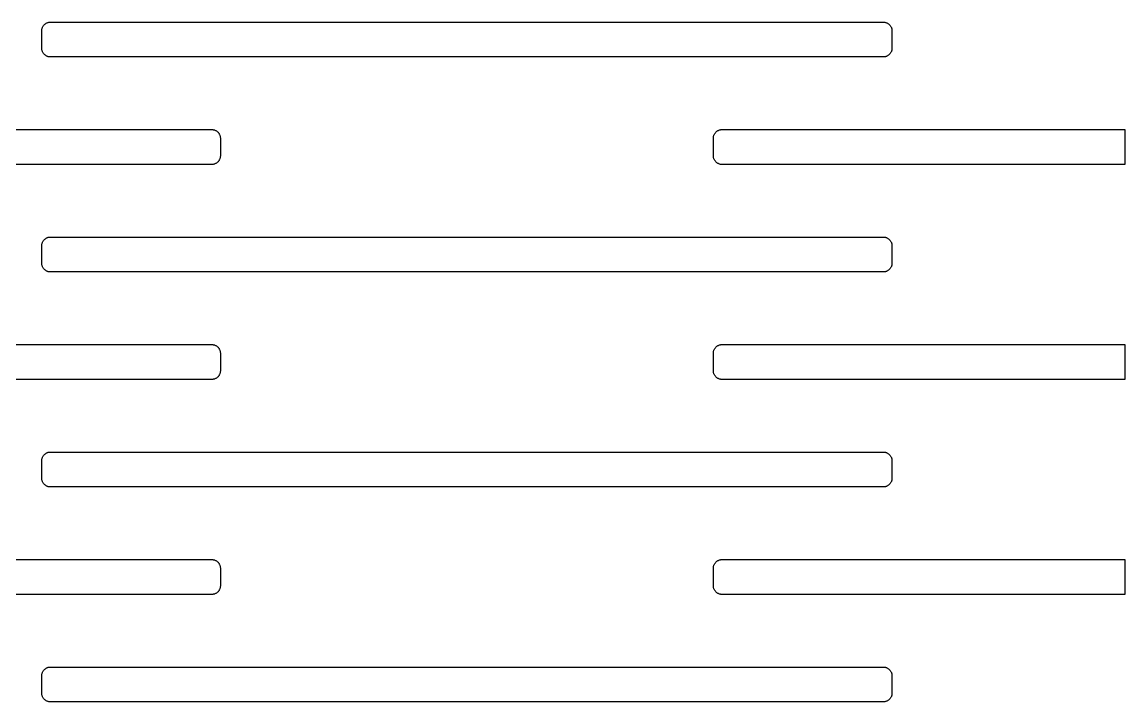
# Model space of a CAD drawing. Header units: metres. Extents: x -218 to 218, y -218 to 218.
# Drawn here: x -45.06 to -4, y 56.68 to 81.98 of the extents above; entities that cross this region are included whole.
import ezdxf

# ---------------------------------------------------------------- set-up
doc = ezdxf.new("R2010")
doc.units = ezdxf.units.M

msp = doc.modelspace()

# ---------------------------------------------------------------- linework, layer by layer
for p, q in [((-44.3196, 81.6935), (-44.3164, 81.7137)), ((-44.3164, 81.7137), (-44.312, 81.7336)), ((-44.312, 81.7336), (-44.3063, 81.7532)), ((-44.3063, 81.7532), (-44.2994, 81.7724)), ((-44.2994, 81.7724), (-44.2913, 81.7912)), ((-44.2913, 81.7912), (-44.282, 81.8094)), ((-44.282, 81.8094), (-44.2716, 81.8269)), ((-44.2716, 81.8269), (-44.2601, 81.8438)), ((-44.2601, 81.8438), (-44.2476, 81.86)), ((-44.2476, 81.86), (-44.2341, 81.8753)), ((-44.2341, 81.8753), (-44.2197, 81.8897)), ((-44.2197, 81.8897), (-44.2044, 81.9032)), ((-44.2044, 81.9032), (-44.1882, 81.9157)), ((-44.1882, 81.9157), (-44.1713, 81.9272)), ((-44.1713, 81.9272), (-44.1538, 81.9376)), ((-44.1538, 81.9376), (-44.1356, 81.9469)), ((-44.1356, 81.9469), (-44.1168, 81.955)), ((-44.1168, 81.955), (-44.0976, 81.9619)), ((-44.0976, 81.9619), (-44.078, 81.9676)), ((-44.078, 81.9676), (-44.0581, 81.972)), ((-44.0581, 81.972), (-44.0379, 81.9752)), ((-44.0379, 81.9752), (-44.0176, 81.9772)), ((-44.0176, 81.9772), (-43.9972, 81.9778)), ((-43.9972, 81.9778), (-12.9972, 81.9778)), ((-12.9972, 81.9778), (-12.9768, 81.9772)), ((-12.9768, 81.9772), (-12.9565, 81.9752)), ((-12.9565, 81.9752), (-12.9363, 81.972)), ((-12.9363, 81.972), (-12.9164, 81.9676)), ((-12.9164, 81.9676), (-12.8968, 81.9619)), ((-12.8968, 81.9619), (-12.8775, 81.955)), ((-12.8775, 81.955), (-12.8588, 81.9469)), ((-12.8588, 81.9469), (-12.8406, 81.9376)), ((-12.8406, 81.9376), (-12.823, 81.9272)), ((-12.823, 81.9272), (-12.8062, 81.9157)), ((-12.8062, 81.9157), (-12.79, 81.9032)), ((-12.79, 81.9032), (-12.7747, 81.8897)), ((-12.7747, 81.8897), (-12.7603, 81.8753)), ((-12.7603, 81.8753), (-12.7468, 81.86)), ((-12.7468, 81.86), (-12.7343, 81.8438)), ((-12.7343, 81.8438), (-12.7228, 81.8269)), ((-12.7228, 81.8269), (-12.7124, 81.8094)), ((-12.7124, 81.8094), (-12.7031, 81.7912)), ((-12.7031, 81.7912), (-12.695, 81.7724)), ((-12.695, 81.7724), (-12.6881, 81.7532)), ((-12.6881, 81.7532), (-12.6824, 81.7336)), ((-12.6824, 81.7336), (-12.6779, 81.7137)), ((-12.6779, 81.7137), (-12.6748, 81.6935)), ((-44.3222, 81.6528), (-44.3215, 81.6732)), ((-44.3222, 81.0028), (-44.3222, 81.6528)), ((-44.3215, 81.6732), (-44.3196, 81.6935)), ((-12.6748, 81.6935), (-12.6728, 81.6732)), ((-12.6728, 81.6732), (-12.6722, 81.6528)), ((-12.6722, 81.6528), (-12.6722, 81.0028)), ((-44.3215, 80.9824), (-44.3222, 81.0028)), ((-44.3196, 80.9621), (-44.3215, 80.9824)), ((-44.3164, 80.9419), (-44.3196, 80.9621)), ((-44.312, 80.922), (-44.3164, 80.9419)), ((-44.3063, 80.9024), (-44.312, 80.922)), ((-44.2994, 80.8831), (-44.3063, 80.9024)), ((-44.2913, 80.8644), (-44.2994, 80.8831)), ((-12.695, 80.8831), (-12.7031, 80.8644)), ((-12.6881, 80.9024), (-12.695, 80.8831)), ((-12.6824, 80.922), (-12.6881, 80.9024)), ((-12.6779, 80.9419), (-12.6824, 80.922)), ((-12.6748, 80.9621), (-12.6779, 80.9419)), ((-12.6728, 80.9824), (-12.6748, 80.9621)), ((-12.6722, 81.0028), (-12.6728, 80.9824)), ((-44.282, 80.8462), (-44.2913, 80.8644)), ((-44.2716, 80.8287), (-44.282, 80.8462)), ((-44.2601, 80.8118), (-44.2716, 80.8287)), ((-44.2476, 80.7956), (-44.2601, 80.8118)), ((-44.2341, 80.7803), (-44.2476, 80.7956)), ((-44.2197, 80.7659), (-44.2341, 80.7803)), ((-44.2044, 80.7524), (-44.2197, 80.7659)), ((-44.1882, 80.7399), (-44.2044, 80.7524)), ((-44.1713, 80.7284), (-44.1882, 80.7399)), ((-44.1538, 80.718), (-44.1713, 80.7284)), ((-44.1356, 80.7087), (-44.1538, 80.718)), ((-44.1168, 80.7006), (-44.1356, 80.7087)), ((-44.0976, 80.6937), (-44.1168, 80.7006)), ((-44.078, 80.688), (-44.0976, 80.6937)), ((-44.0581, 80.6835), (-44.078, 80.688)), ((-44.0379, 80.6804), (-44.0581, 80.6835)), ((-44.0176, 80.6784), (-44.0379, 80.6804)), ((-43.9972, 80.6778), (-44.0176, 80.6784)), ((-12.9972, 80.6778), (-43.9972, 80.6778)), ((-12.9768, 80.6784), (-12.9972, 80.6778)), ((-12.9565, 80.6804), (-12.9768, 80.6784)), ((-12.9363, 80.6835), (-12.9565, 80.6804)), ((-12.9164, 80.688), (-12.9363, 80.6835)), ((-12.8968, 80.6937), (-12.9164, 80.688)), ((-12.8775, 80.7006), (-12.8968, 80.6937)), ((-12.8588, 80.7087), (-12.8775, 80.7006)), ((-12.8406, 80.718), (-12.8588, 80.7087)), ((-12.823, 80.7284), (-12.8406, 80.718)), ((-12.8062, 80.7399), (-12.823, 80.7284)), ((-12.79, 80.7524), (-12.8062, 80.7399)), ((-12.7747, 80.7659), (-12.79, 80.7524)), ((-12.7603, 80.7803), (-12.7747, 80.7659)), ((-12.7468, 80.7956), (-12.7603, 80.7803)), ((-12.7343, 80.8118), (-12.7468, 80.7956)), ((-12.7228, 80.8287), (-12.7343, 80.8118)), ((-12.7124, 80.8462), (-12.7228, 80.8287)), ((-12.7031, 80.8644), (-12.7124, 80.8462)), ((-68.9972, 77.9778), (-37.9972, 77.9778)), ((-37.9972, 77.9778), (-37.9768, 77.9772)), ((-37.9768, 77.9772), (-37.9565, 77.9752)), ((-37.9565, 77.9752), (-37.9363, 77.972)), ((-37.9363, 77.972), (-37.9164, 77.9676)), ((-37.9164, 77.9676), (-37.8968, 77.9619)), ((-37.8968, 77.9619), (-37.8775, 77.955)), ((-37.8775, 77.955), (-37.8588, 77.9469)), ((-37.8588, 77.9469), (-37.8406, 77.9376)), ((-37.8406, 77.9376), (-37.8231, 77.9272)), ((-37.8231, 77.9272), (-37.8062, 77.9157)), ((-37.8062, 77.9157), (-37.79, 77.9032)), ((-37.79, 77.9032), (-37.7747, 77.8897)), ((-37.7747, 77.8897), (-37.7603, 77.8753)), ((-37.7603, 77.8753), (-37.7468, 77.86)), ((-37.7468, 77.86), (-37.7343, 77.8438)), ((-37.7343, 77.8438), (-37.7228, 77.8269)), ((-37.7228, 77.8269), (-37.7124, 77.8094)), ((-37.7124, 77.8094), (-37.7031, 77.7912)), ((-37.7031, 77.7912), (-37.695, 77.7724)), ((-37.695, 77.7724), (-37.6881, 77.7532)), ((-37.6881, 77.7532), (-37.6824, 77.7336)), ((-37.6824, 77.7336), (-37.6779, 77.7137)), ((-37.6779, 77.7137), (-37.6748, 77.6935)), ((-37.6748, 77.6935), (-37.6728, 77.6732)), ((-37.6728, 77.6732), (-37.6722, 77.6528)), ((-37.6722, 77.6528), (-37.6722, 77.0028)), ((-19.3222, 77.6528), (-19.3215, 77.6732)), ((-19.3222, 77.0028), (-19.3222, 77.6528)), ((-19.3215, 77.6732), (-19.3196, 77.6935)), ((-19.3196, 77.6935), (-19.3164, 77.7137)), ((-19.3164, 77.7137), (-19.312, 77.7336)), ((-19.312, 77.7336), (-19.3063, 77.7532)), ((-19.3063, 77.7532), (-19.2994, 77.7724)), ((-19.2994, 77.7724), (-19.2913, 77.7912)), ((-19.2913, 77.7912), (-19.282, 77.8094)), ((-19.282, 77.8094), (-19.2716, 77.8269)), ((-19.2716, 77.8269), (-19.2601, 77.8438)), ((-19.2601, 77.8438), (-19.2476, 77.86)), ((-19.2476, 77.86), (-19.2341, 77.8753)), ((-19.2341, 77.8753), (-19.2197, 77.8897)), ((-19.2197, 77.8897), (-19.2044, 77.9032)), ((-19.2044, 77.9032), (-19.1882, 77.9157)), ((-19.1882, 77.9157), (-19.1713, 77.9272)), ((-19.1713, 77.9272), (-19.1538, 77.9376)), ((-19.1538, 77.9376), (-19.1356, 77.9469)), ((-19.1356, 77.9469), (-19.1168, 77.955)), ((-19.1168, 77.955), (-19.0976, 77.9619)), ((-19.0976, 77.9619), (-19.078, 77.9676)), ((-19.078, 77.9676), (-19.0581, 77.972)), ((-19.0581, 77.972), (-19.0379, 77.9752)), ((-19.0379, 77.9752), (-19.0176, 77.9772)), ((-19.0176, 77.9772), (-18.9972, 77.9778)), ((-18.9972, 77.9778), (-4, 77.9778)), ((-4, 77.9778), (-4, 76.6778)), ((-37.7603, 76.7803), (-37.7747, 76.7659)), ((-37.7468, 76.7956), (-37.7603, 76.7803)), ((-37.7343, 76.8118), (-37.7468, 76.7956)), ((-37.7228, 76.8287), (-37.7343, 76.8118)), ((-37.7124, 76.8462), (-37.7228, 76.8287)), ((-37.7031, 76.8644), (-37.7124, 76.8462)), ((-37.695, 76.8831), (-37.7031, 76.8644)), ((-37.6881, 76.9024), (-37.695, 76.8831)), ((-37.6824, 76.922), (-37.6881, 76.9024)), ((-37.6779, 76.9419), (-37.6824, 76.922)), ((-37.6748, 76.9621), (-37.6779, 76.9419)), ((-37.6728, 76.9824), (-37.6748, 76.9621)), ((-37.6722, 77.0028), (-37.6728, 76.9824)), ((-19.3215, 76.9824), (-19.3222, 77.0028)), ((-19.3196, 76.9621), (-19.3215, 76.9824)), ((-19.3164, 76.9419), (-19.3196, 76.9621)), ((-19.312, 76.922), (-19.3164, 76.9419)), ((-19.3063, 76.9024), (-19.312, 76.922)), ((-19.2994, 76.8831), (-19.3063, 76.9024)), ((-19.2913, 76.8644), (-19.2994, 76.8831)), ((-19.282, 76.8462), (-19.2913, 76.8644)), ((-19.2716, 76.8287), (-19.282, 76.8462)), ((-19.2601, 76.8118), (-19.2716, 76.8287)), ((-19.2476, 76.7956), (-19.2601, 76.8118)), ((-19.2341, 76.7803), (-19.2476, 76.7956)), ((-19.2197, 76.7659), (-19.2341, 76.7803)), ((-37.9972, 76.6778), (-68.9972, 76.6778)), ((-37.9768, 76.6784), (-37.9972, 76.6778)), ((-37.9565, 76.6804), (-37.9768, 76.6784)), ((-37.9363, 76.6835), (-37.9565, 76.6804)), ((-37.9164, 76.688), (-37.9363, 76.6835)), ((-37.8968, 76.6937), (-37.9164, 76.688)), ((-37.8775, 76.7006), (-37.8968, 76.6937)), ((-37.8588, 76.7087), (-37.8775, 76.7006)), ((-37.8406, 76.718), (-37.8588, 76.7087)), ((-37.8231, 76.7284), (-37.8406, 76.718)), ((-37.8062, 76.7399), (-37.8231, 76.7284)), ((-37.79, 76.7524), (-37.8062, 76.7399)), ((-37.7747, 76.7659), (-37.79, 76.7524)), ((-19.2044, 76.7524), (-19.2197, 76.7659)), ((-19.1882, 76.7399), (-19.2044, 76.7524)), ((-19.1713, 76.7284), (-19.1882, 76.7399)), ((-19.1538, 76.718), (-19.1713, 76.7284)), ((-19.1356, 76.7087), (-19.1538, 76.718)), ((-19.1168, 76.7006), (-19.1356, 76.7087)), ((-19.0976, 76.6937), (-19.1168, 76.7006)), ((-19.078, 76.688), (-19.0976, 76.6937)), ((-19.0581, 76.6835), (-19.078, 76.688)), ((-19.0379, 76.6804), (-19.0581, 76.6835)), ((-19.0176, 76.6784), (-19.0379, 76.6804)), ((-18.9972, 76.6778), (-19.0176, 76.6784)), ((-4, 76.6778), (-18.9972, 76.6778)), ((-44.2197, 73.8897), (-44.2044, 73.9032)), ((-44.2044, 73.9032), (-44.1882, 73.9157)), ((-44.1882, 73.9157), (-44.1713, 73.9272)), ((-44.1713, 73.9272), (-44.1538, 73.9376)), ((-44.1538, 73.9376), (-44.1356, 73.9469)), ((-44.1356, 73.9469), (-44.1168, 73.955)), ((-44.1168, 73.955), (-44.0976, 73.9619)), ((-44.0976, 73.9619), (-44.078, 73.9676)), ((-44.078, 73.9676), (-44.0581, 73.972)), ((-44.0581, 73.972), (-44.0379, 73.9752)), ((-44.0379, 73.9752), (-44.0176, 73.9772)), ((-44.0176, 73.9772), (-43.9972, 73.9778)), ((-43.9972, 73.9778), (-12.9972, 73.9778)), ((-12.9972, 73.9778), (-12.9768, 73.9772)), ((-12.9768, 73.9772), (-12.9565, 73.9752)), ((-12.9565, 73.9752), (-12.9363, 73.972)), ((-12.9363, 73.972), (-12.9164, 73.9676)), ((-12.9164, 73.9676), (-12.8968, 73.9619)), ((-12.8968, 73.9619), (-12.8775, 73.955)), ((-12.8775, 73.955), (-12.8588, 73.9469)), ((-12.8588, 73.9469), (-12.8406, 73.9376)), ((-12.8406, 73.9376), (-12.823, 73.9272)), ((-12.823, 73.9272), (-12.8062, 73.9157)), ((-12.8062, 73.9157), (-12.79, 73.9032)), ((-12.79, 73.9032), (-12.7747, 73.8897)), ((-44.3222, 73.6528), (-44.3215, 73.6732)), ((-44.3222, 73.0028), (-44.3222, 73.6528)), ((-44.3215, 73.6732), (-44.3196, 73.6935)), ((-44.3196, 73.6935), (-44.3164, 73.7137)), ((-44.3164, 73.7137), (-44.312, 73.7336)), ((-44.312, 73.7336), (-44.3063, 73.7532)), ((-44.3063, 73.7532), (-44.2994, 73.7724)), ((-44.2994, 73.7724), (-44.2913, 73.7912)), ((-44.2913, 73.7912), (-44.282, 73.8094)), ((-44.282, 73.8094), (-44.2716, 73.8269)), ((-44.2716, 73.8269), (-44.2601, 73.8438)), ((-44.2601, 73.8438), (-44.2476, 73.86)), ((-44.2476, 73.86), (-44.2341, 73.8753)), ((-44.2341, 73.8753), (-44.2197, 73.8897)), ((-12.7747, 73.8897), (-12.7603, 73.8753)), ((-12.7603, 73.8753), (-12.7468, 73.86)), ((-12.7468, 73.86), (-12.7343, 73.8438)), ((-12.7343, 73.8438), (-12.7228, 73.8269)), ((-12.7228, 73.8269), (-12.7124, 73.8094)), ((-12.7124, 73.8094), (-12.7031, 73.7912)), ((-12.7031, 73.7912), (-12.695, 73.7724)), ((-12.695, 73.7724), (-12.6881, 73.7532)), ((-12.6881, 73.7532), (-12.6824, 73.7336)), ((-12.6824, 73.7336), (-12.6779, 73.7137)), ((-12.6779, 73.7137), (-12.6748, 73.6935)), ((-12.6748, 73.6935), (-12.6728, 73.6732)), ((-12.6728, 73.6732), (-12.6722, 73.6528)), ((-12.6722, 73.6528), (-12.6722, 73.0028)), ((-44.3215, 72.9824), (-44.3222, 73.0028)), ((-44.3196, 72.9621), (-44.3215, 72.9824)), ((-44.3164, 72.9419), (-44.3196, 72.9621)), ((-44.312, 72.922), (-44.3164, 72.9419)), ((-44.3063, 72.9024), (-44.312, 72.922)), ((-44.2994, 72.8831), (-44.3063, 72.9024)), ((-44.2913, 72.8644), (-44.2994, 72.8831)), ((-44.282, 72.8462), (-44.2913, 72.8644)), ((-44.2716, 72.8287), (-44.282, 72.8462)), ((-44.2601, 72.8118), (-44.2716, 72.8287)), ((-44.2476, 72.7956), (-44.2601, 72.8118)), ((-44.2341, 72.7803), (-44.2476, 72.7956)), ((-44.2197, 72.7659), (-44.2341, 72.7803)), ((-44.2044, 72.7524), (-44.2197, 72.7659)), ((-44.1882, 72.7399), (-44.2044, 72.7524)), ((-44.1713, 72.7284), (-44.1882, 72.7399)), ((-44.1538, 72.718), (-44.1713, 72.7284)), ((-44.1356, 72.7087), (-44.1538, 72.718)), ((-44.1168, 72.7006), (-44.1356, 72.7087)), ((-44.0976, 72.6937), (-44.1168, 72.7006)), ((-44.078, 72.688), (-44.0976, 72.6937)), ((-44.0581, 72.6835), (-44.078, 72.688)), ((-44.0379, 72.6804), (-44.0581, 72.6835)), ((-44.0176, 72.6784), (-44.0379, 72.6804)), ((-43.9972, 72.6778), (-44.0176, 72.6784)), ((-12.9972, 72.6778), (-43.9972, 72.6778)), ((-12.9768, 72.6784), (-12.9972, 72.6778)), ((-12.9565, 72.6804), (-12.9768, 72.6784)), ((-12.9363, 72.6835), (-12.9565, 72.6804)), ((-12.9164, 72.688), (-12.9363, 72.6835)), ((-12.8968, 72.6937), (-12.9164, 72.688)), ((-12.8775, 72.7006), (-12.8968, 72.6937)), ((-12.8588, 72.7087), (-12.8775, 72.7006)), ((-12.8406, 72.718), (-12.8588, 72.7087)), ((-12.823, 72.7284), (-12.8406, 72.718)), ((-12.8062, 72.7399), (-12.823, 72.7284)), ((-12.79, 72.7524), (-12.8062, 72.7399)), ((-12.7747, 72.7659), (-12.79, 72.7524)), ((-12.7603, 72.7803), (-12.7747, 72.7659)), ((-12.7468, 72.7956), (-12.7603, 72.7803)), ((-12.7343, 72.8118), (-12.7468, 72.7956)), ((-12.7228, 72.8287), (-12.7343, 72.8118)), ((-12.7124, 72.8462), (-12.7228, 72.8287)), ((-12.7031, 72.8644), (-12.7124, 72.8462)), ((-12.695, 72.8831), (-12.7031, 72.8644)), ((-12.6881, 72.9024), (-12.695, 72.8831)), ((-12.6824, 72.922), (-12.6881, 72.9024)), ((-12.6779, 72.9419), (-12.6824, 72.922)), ((-12.6748, 72.9621), (-12.6779, 72.9419)), ((-12.6728, 72.9824), (-12.6748, 72.9621)), ((-12.6722, 73.0028), (-12.6728, 72.9824)), ((-64.3209, 69.9778), (-37.9972, 69.9778)), ((-37.9972, 69.9778), (-37.9768, 69.9772)), ((-37.9768, 69.9772), (-37.9565, 69.9752)), ((-37.9565, 69.9752), (-37.9363, 69.972)), ((-37.9363, 69.972), (-37.9164, 69.9676)), ((-37.9164, 69.9676), (-37.8968, 69.9619)), ((-37.8968, 69.9619), (-37.8775, 69.955)), ((-37.8775, 69.955), (-37.8588, 69.9469)), ((-37.8588, 69.9469), (-37.8406, 69.9376)), ((-37.8406, 69.9376), (-37.8231, 69.9272)), ((-37.8231, 69.9272), (-37.8062, 69.9157)), ((-37.8062, 69.9157), (-37.79, 69.9032)), ((-37.79, 69.9032), (-37.7747, 69.8897)), ((-37.7747, 69.8897), (-37.7603, 69.8753)), ((-37.7603, 69.8753), (-37.7468, 69.86)), ((-37.7468, 69.86), (-37.7343, 69.8438)), ((-37.7343, 69.8438), (-37.7228, 69.8269)), ((-37.7228, 69.8269), (-37.7124, 69.8094)), ((-37.7124, 69.8094), (-37.7031, 69.7912)), ((-19.2913, 69.7912), (-19.282, 69.8094)), ((-19.282, 69.8094), (-19.2716, 69.8269)), ((-19.2716, 69.8269), (-19.2601, 69.8438)), ((-19.2601, 69.8438), (-19.2476, 69.86)), ((-19.2476, 69.86), (-19.2341, 69.8753)), ((-19.2341, 69.8753), (-19.2197, 69.8897)), ((-19.2197, 69.8897), (-19.2044, 69.9032)), ((-19.2044, 69.9032), (-19.1882, 69.9157)), ((-19.1882, 69.9157), (-19.1713, 69.9272)), ((-19.1713, 69.9272), (-19.1538, 69.9376)), ((-19.1538, 69.9376), (-19.1356, 69.9469)), ((-19.1356, 69.9469), (-19.1168, 69.955)), ((-19.1168, 69.955), (-19.0976, 69.9619)), ((-19.0976, 69.9619), (-19.078, 69.9676)), ((-19.078, 69.9676), (-19.0581, 69.972)), ((-19.0581, 69.972), (-19.0379, 69.9752)), ((-19.0379, 69.9752), (-19.0176, 69.9772)), ((-19.0176, 69.9772), (-18.9972, 69.9778)), ((-18.9972, 69.9778), (-4, 69.9778)), ((-4, 69.9778), (-4, 68.6778)), ((-37.7031, 69.7912), (-37.695, 69.7724)), ((-37.695, 69.7724), (-37.6881, 69.7532)), ((-37.6881, 69.7532), (-37.6824, 69.7336)), ((-37.6824, 69.7336), (-37.6779, 69.7137)), ((-37.6779, 69.7137), (-37.6748, 69.6935)), ((-37.6748, 69.6935), (-37.6728, 69.6732)), ((-37.6728, 69.6732), (-37.6722, 69.6528)), ((-37.6722, 69.6528), (-37.6722, 69.0028)), ((-19.3222, 69.6528), (-19.3215, 69.6732)), ((-19.3222, 69.0028), (-19.3222, 69.6528)), ((-19.3215, 69.6732), (-19.3196, 69.6935)), ((-19.3196, 69.6935), (-19.3164, 69.7137)), ((-19.3164, 69.7137), (-19.312, 69.7336)), ((-19.312, 69.7336), (-19.3063, 69.7532)), ((-19.3063, 69.7532), (-19.2994, 69.7724)), ((-19.2994, 69.7724), (-19.2913, 69.7912)), ((-37.6728, 68.9824), (-37.6748, 68.9621)), ((-37.6722, 69.0028), (-37.6728, 68.9824)), ((-19.3215, 68.9824), (-19.3222, 69.0028)), ((-19.3196, 68.9621), (-19.3215, 68.9824)), ((-37.9972, 68.6778), (-63.0209, 68.6778)), ((-37.9768, 68.6784), (-37.9972, 68.6778)), ((-37.9565, 68.6804), (-37.9768, 68.6784)), ((-37.9363, 68.6835), (-37.9565, 68.6804)), ((-37.9164, 68.688), (-37.9363, 68.6835)), ((-37.8968, 68.6937), (-37.9164, 68.688)), ((-37.8775, 68.7006), (-37.8968, 68.6937)), ((-37.8588, 68.7087), (-37.8775, 68.7006)), ((-37.8406, 68.718), (-37.8588, 68.7087)), ((-37.8231, 68.7284), (-37.8406, 68.718)), ((-37.8062, 68.7399), (-37.8231, 68.7284)), ((-37.79, 68.7524), (-37.8062, 68.7399)), ((-37.7747, 68.7659), (-37.79, 68.7524)), ((-37.7603, 68.7803), (-37.7747, 68.7659)), ((-37.7468, 68.7956), (-37.7603, 68.7803)), ((-37.7343, 68.8118), (-37.7468, 68.7956)), ((-37.7228, 68.8287), (-37.7343, 68.8118)), ((-37.7124, 68.8462), (-37.7228, 68.8287)), ((-37.7031, 68.8644), (-37.7124, 68.8462)), ((-37.695, 68.8831), (-37.7031, 68.8644)), ((-37.6881, 68.9024), (-37.695, 68.8831)), ((-37.6824, 68.922), (-37.6881, 68.9024)), ((-37.6779, 68.9419), (-37.6824, 68.922)), ((-37.6748, 68.9621), (-37.6779, 68.9419)), ((-19.3164, 68.9419), (-19.3196, 68.9621)), ((-19.312, 68.922), (-19.3164, 68.9419)), ((-19.3063, 68.9024), (-19.312, 68.922)), ((-19.2994, 68.8831), (-19.3063, 68.9024)), ((-19.2913, 68.8644), (-19.2994, 68.8831)), ((-19.282, 68.8462), (-19.2913, 68.8644)), ((-19.2716, 68.8287), (-19.282, 68.8462)), ((-19.2601, 68.8118), (-19.2716, 68.8287)), ((-19.2476, 68.7956), (-19.2601, 68.8118)), ((-19.2341, 68.7803), (-19.2476, 68.7956)), ((-19.2197, 68.7659), (-19.2341, 68.7803)), ((-19.2044, 68.7524), (-19.2197, 68.7659)), ((-19.1882, 68.7399), (-19.2044, 68.7524)), ((-19.1713, 68.7284), (-19.1882, 68.7399)), ((-19.1538, 68.718), (-19.1713, 68.7284)), ((-19.1356, 68.7087), (-19.1538, 68.718)), ((-19.1168, 68.7006), (-19.1356, 68.7087)), ((-19.0976, 68.6937), (-19.1168, 68.7006)), ((-19.078, 68.688), (-19.0976, 68.6937)), ((-19.0581, 68.6835), (-19.078, 68.688)), ((-19.0379, 68.6804), (-19.0581, 68.6835)), ((-19.0176, 68.6784), (-19.0379, 68.6804)), ((-18.9972, 68.6778), (-19.0176, 68.6784)), ((-4, 68.6778), (-18.9972, 68.6778)), ((-44.3215, 65.6732), (-44.3196, 65.6935)), ((-44.3196, 65.6935), (-44.3164, 65.7137)), ((-44.3164, 65.7137), (-44.312, 65.7336)), ((-44.312, 65.7336), (-44.3063, 65.7532)), ((-44.3063, 65.7532), (-44.2994, 65.7724)), ((-44.2994, 65.7724), (-44.2913, 65.7912)), ((-44.2913, 65.7912), (-44.282, 65.8094)), ((-44.282, 65.8094), (-44.2716, 65.8269)), ((-44.2716, 65.8269), (-44.2601, 65.8438)), ((-44.2601, 65.8438), (-44.2476, 65.86)), ((-44.2476, 65.86), (-44.2341, 65.8753)), ((-44.2341, 65.8753), (-44.2197, 65.8897)), ((-44.2197, 65.8897), (-44.2044, 65.9032)), ((-44.2044, 65.9032), (-44.1882, 65.9157)), ((-44.1882, 65.9157), (-44.1713, 65.9272)), ((-44.1713, 65.9272), (-44.1538, 65.9376)), ((-44.1538, 65.9376), (-44.1356, 65.9469)), ((-44.1356, 65.9469), (-44.1168, 65.955)), ((-44.1168, 65.955), (-44.0976, 65.9619)), ((-44.0976, 65.9619), (-44.078, 65.9676)), ((-44.078, 65.9676), (-44.0581, 65.972)), ((-44.0581, 65.972), (-44.0379, 65.9752)), ((-44.0379, 65.9752), (-44.0176, 65.9772)), ((-44.0176, 65.9772), (-43.9972, 65.9778)), ((-43.9972, 65.9778), (-12.9972, 65.9778)), ((-12.9972, 65.9778), (-12.9768, 65.9772)), ((-12.9768, 65.9772), (-12.9565, 65.9752)), ((-12.9565, 65.9752), (-12.9363, 65.972)), ((-12.9363, 65.972), (-12.9164, 65.9676)), ((-12.9164, 65.9676), (-12.8968, 65.9619)), ((-12.8968, 65.9619), (-12.8775, 65.955)), ((-12.8775, 65.955), (-12.8588, 65.9469)), ((-12.8588, 65.9469), (-12.8406, 65.9376)), ((-12.8406, 65.9376), (-12.823, 65.9272)), ((-12.823, 65.9272), (-12.8062, 65.9157)), ((-12.8062, 65.9157), (-12.79, 65.9032)), ((-12.79, 65.9032), (-12.7747, 65.8897)), ((-12.7747, 65.8897), (-12.7603, 65.8753)), ((-12.7603, 65.8753), (-12.7468, 65.86)), ((-12.7468, 65.86), (-12.7343, 65.8438)), ((-12.7343, 65.8438), (-12.7228, 65.8269)), ((-12.7228, 65.8269), (-12.7124, 65.8094)), ((-12.7124, 65.8094), (-12.7031, 65.7912)), ((-12.7031, 65.7912), (-12.695, 65.7724)), ((-12.695, 65.7724), (-12.6881, 65.7532)), ((-12.6881, 65.7532), (-12.6824, 65.7336)), ((-12.6824, 65.7336), (-12.6779, 65.7137)), ((-12.6779, 65.7137), (-12.6748, 65.6935)), ((-12.6748, 65.6935), (-12.6728, 65.6732)), ((-44.3222, 65.6528), (-44.3215, 65.6732)), ((-44.3222, 65.0028), (-44.3222, 65.6528)), ((-12.6728, 65.6732), (-12.6722, 65.6528)), ((-12.6722, 65.6528), (-12.6722, 65.0028)), ((-44.3215, 64.9824), (-44.3222, 65.0028)), ((-44.3196, 64.9621), (-44.3215, 64.9824)), ((-44.3164, 64.9419), (-44.3196, 64.9621)), ((-44.312, 64.922), (-44.3164, 64.9419)), ((-44.3063, 64.9024), (-44.312, 64.922)), ((-44.2994, 64.8831), (-44.3063, 64.9024)), ((-44.2913, 64.8644), (-44.2994, 64.8831)), ((-12.695, 64.8831), (-12.7031, 64.8644)), ((-12.6881, 64.9024), (-12.695, 64.8831)), ((-12.6824, 64.922), (-12.6881, 64.9024)), ((-12.6779, 64.9419), (-12.6824, 64.922)), ((-12.6748, 64.9621), (-12.6779, 64.9419)), ((-12.6728, 64.9824), (-12.6748, 64.9621)), ((-12.6722, 65.0028), (-12.6728, 64.9824)), ((-44.282, 64.8462), (-44.2913, 64.8644)), ((-44.2716, 64.8287), (-44.282, 64.8462)), ((-44.2601, 64.8118), (-44.2716, 64.8287)), ((-44.2476, 64.7956), (-44.2601, 64.8118)), ((-44.2341, 64.7803), (-44.2476, 64.7956)), ((-44.2197, 64.7659), (-44.2341, 64.7803)), ((-44.2044, 64.7524), (-44.2197, 64.7659)), ((-44.1882, 64.7399), (-44.2044, 64.7524)), ((-44.1713, 64.7284), (-44.1882, 64.7399)), ((-44.1538, 64.718), (-44.1713, 64.7284)), ((-44.1356, 64.7087), (-44.1538, 64.718)), ((-44.1168, 64.7006), (-44.1356, 64.7087)), ((-44.0976, 64.6937), (-44.1168, 64.7006)), ((-44.078, 64.688), (-44.0976, 64.6937)), ((-44.0581, 64.6835), (-44.078, 64.688)), ((-44.0379, 64.6804), (-44.0581, 64.6835)), ((-44.0176, 64.6784), (-44.0379, 64.6804)), ((-43.9972, 64.6778), (-44.0176, 64.6784)), ((-12.9972, 64.6778), (-43.9972, 64.6778)), ((-12.9768, 64.6784), (-12.9972, 64.6778)), ((-12.9565, 64.6804), (-12.9768, 64.6784)), ((-12.9363, 64.6835), (-12.9565, 64.6804)), ((-12.9164, 64.688), (-12.9363, 64.6835)), ((-12.8968, 64.6937), (-12.9164, 64.688)), ((-12.8775, 64.7006), (-12.8968, 64.6937)), ((-12.8588, 64.7087), (-12.8775, 64.7006)), ((-12.8406, 64.718), (-12.8588, 64.7087)), ((-12.823, 64.7284), (-12.8406, 64.718)), ((-12.8062, 64.7399), (-12.823, 64.7284)), ((-12.79, 64.7524), (-12.8062, 64.7399)), ((-12.7747, 64.7659), (-12.79, 64.7524)), ((-12.7603, 64.7803), (-12.7747, 64.7659)), ((-12.7468, 64.7956), (-12.7603, 64.7803)), ((-12.7343, 64.8118), (-12.7468, 64.7956)), ((-12.7228, 64.8287), (-12.7343, 64.8118)), ((-12.7124, 64.8462), (-12.7228, 64.8287)), ((-12.7031, 64.8644), (-12.7124, 64.8462)), ((-56.3209, 61.9778), (-37.9972, 61.9778)), ((-37.9972, 61.9778), (-37.9768, 61.9772)), ((-37.9768, 61.9772), (-37.9565, 61.9752)), ((-37.9565, 61.9752), (-37.9363, 61.972)), ((-37.9363, 61.972), (-37.9164, 61.9676)), ((-37.9164, 61.9676), (-37.8968, 61.9619)), ((-37.8968, 61.9619), (-37.8775, 61.955)), ((-37.8775, 61.955), (-37.8588, 61.9469)), ((-37.8588, 61.9469), (-37.8406, 61.9376)), ((-37.8406, 61.9376), (-37.8231, 61.9272)), ((-37.8231, 61.9272), (-37.8062, 61.9157)), ((-37.8062, 61.9157), (-37.79, 61.9032)), ((-37.79, 61.9032), (-37.7747, 61.8897)), ((-37.7747, 61.8897), (-37.7603, 61.8753)), ((-37.7603, 61.8753), (-37.7468, 61.86)), ((-37.7468, 61.86), (-37.7343, 61.8438)), ((-37.7343, 61.8438), (-37.7228, 61.8269)), ((-37.7228, 61.8269), (-37.7124, 61.8094)), ((-37.7124, 61.8094), (-37.7031, 61.7912)), ((-37.7031, 61.7912), (-37.695, 61.7724)), ((-37.695, 61.7724), (-37.6881, 61.7532)), ((-37.6881, 61.7532), (-37.6824, 61.7336)), ((-37.6824, 61.7336), (-37.6779, 61.7137)), ((-37.6779, 61.7137), (-37.6748, 61.6935)), ((-37.6748, 61.6935), (-37.6728, 61.6732)), ((-37.6728, 61.6732), (-37.6722, 61.6528)), ((-37.6722, 61.6528), (-37.6722, 61.0028)), ((-19.3222, 61.6528), (-19.3215, 61.6732)), ((-19.3222, 61.0028), (-19.3222, 61.6528)), ((-19.3215, 61.6732), (-19.3196, 61.6935)), ((-19.3196, 61.6935), (-19.3164, 61.7137)), ((-19.3164, 61.7137), (-19.312, 61.7336)), ((-19.312, 61.7336), (-19.3063, 61.7532)), ((-19.3063, 61.7532), (-19.2994, 61.7724)), ((-19.2994, 61.7724), (-19.2913, 61.7912)), ((-19.2913, 61.7912), (-19.282, 61.8094)), ((-19.282, 61.8094), (-19.2716, 61.8269)), ((-19.2716, 61.8269), (-19.2601, 61.8438)), ((-19.2601, 61.8438), (-19.2476, 61.86)), ((-19.2476, 61.86), (-19.2341, 61.8753)), ((-19.2341, 61.8753), (-19.2197, 61.8897)), ((-19.2197, 61.8897), (-19.2044, 61.9032)), ((-19.2044, 61.9032), (-19.1882, 61.9157)), ((-19.1882, 61.9157), (-19.1713, 61.9272)), ((-19.1713, 61.9272), (-19.1538, 61.9376)), ((-19.1538, 61.9376), (-19.1356, 61.9469)), ((-19.1356, 61.9469), (-19.1168, 61.955)), ((-19.1168, 61.955), (-19.0976, 61.9619)), ((-19.0976, 61.9619), (-19.078, 61.9676)), ((-19.078, 61.9676), (-19.0581, 61.972)), ((-19.0581, 61.972), (-19.0379, 61.9752)), ((-19.0379, 61.9752), (-19.0176, 61.9772)), ((-19.0176, 61.9772), (-18.9972, 61.9778)), ((-18.9972, 61.9778), (-4, 61.9778)), ((-4, 61.9778), (-4, 60.6778)), ((-37.7747, 60.7659), (-37.79, 60.7524)), ((-37.7603, 60.7803), (-37.7747, 60.7659)), ((-37.7468, 60.7956), (-37.7603, 60.7803)), ((-37.7343, 60.8118), (-37.7468, 60.7956)), ((-37.7228, 60.8286), (-37.7343, 60.8118)), ((-37.7124, 60.8462), (-37.7228, 60.8286)), ((-37.7031, 60.8644), (-37.7124, 60.8462)), ((-37.695, 60.8831), (-37.7031, 60.8644)), ((-37.6881, 60.9024), (-37.695, 60.8831)), ((-37.6824, 60.922), (-37.6881, 60.9024)), ((-37.6779, 60.9419), (-37.6824, 60.922)), ((-37.6748, 60.9621), (-37.6779, 60.9419)), ((-37.6728, 60.9824), (-37.6748, 60.9621)), ((-37.6722, 61.0028), (-37.6728, 60.9824)), ((-19.3215, 60.9824), (-19.3222, 61.0028)), ((-19.3196, 60.9621), (-19.3215, 60.9824)), ((-19.3164, 60.9419), (-19.3196, 60.9621)), ((-19.312, 60.922), (-19.3164, 60.9419)), ((-19.3063, 60.9024), (-19.312, 60.922)), ((-19.2994, 60.8831), (-19.3063, 60.9024)), ((-19.2913, 60.8644), (-19.2994, 60.8831)), ((-19.282, 60.8462), (-19.2913, 60.8644)), ((-19.2716, 60.8286), (-19.282, 60.8462)), ((-19.2601, 60.8118), (-19.2716, 60.8286)), ((-19.2476, 60.7956), (-19.2601, 60.8118)), ((-19.2341, 60.7803), (-19.2476, 60.7956)), ((-19.2197, 60.7659), (-19.2341, 60.7803)), ((-19.2044, 60.7524), (-19.2197, 60.7659)), ((-37.9972, 60.6778), (-55.0209, 60.6778)), ((-37.9768, 60.6784), (-37.9972, 60.6778)), ((-37.9565, 60.6804), (-37.9768, 60.6784)), ((-37.9363, 60.6835), (-37.9565, 60.6804)), ((-37.9164, 60.688), (-37.9363, 60.6835)), ((-37.8968, 60.6937), (-37.9164, 60.688)), ((-37.8775, 60.7006), (-37.8968, 60.6937)), ((-37.8588, 60.7087), (-37.8775, 60.7006)), ((-37.8406, 60.718), (-37.8588, 60.7087)), ((-37.8231, 60.7284), (-37.8406, 60.718)), ((-37.8062, 60.7399), (-37.8231, 60.7284)), ((-37.79, 60.7524), (-37.8062, 60.7399)), ((-19.1882, 60.7399), (-19.2044, 60.7524)), ((-19.1713, 60.7284), (-19.1882, 60.7399)), ((-19.1538, 60.718), (-19.1713, 60.7284)), ((-19.1356, 60.7087), (-19.1538, 60.718)), ((-19.1168, 60.7006), (-19.1356, 60.7087)), ((-19.0976, 60.6937), (-19.1168, 60.7006)), ((-19.078, 60.688), (-19.0976, 60.6937)), ((-19.0581, 60.6835), (-19.078, 60.688)), ((-19.0379, 60.6804), (-19.0581, 60.6835)), ((-19.0176, 60.6784), (-19.0379, 60.6804)), ((-18.9972, 60.6778), (-19.0176, 60.6784)), ((-4, 60.6778), (-18.9972, 60.6778)), ((-44.2341, 57.8753), (-44.2197, 57.8897)), ((-44.2197, 57.8897), (-44.2044, 57.9032)), ((-44.2044, 57.9032), (-44.1882, 57.9157)), ((-44.1882, 57.9157), (-44.1713, 57.9272)), ((-44.1713, 57.9272), (-44.1538, 57.9376)), ((-44.1538, 57.9376), (-44.1356, 57.9469)), ((-44.1356, 57.9469), (-44.1168, 57.955)), ((-44.1168, 57.955), (-44.0976, 57.9619)), ((-44.0976, 57.9619), (-44.078, 57.9676)), ((-44.078, 57.9676), (-44.0581, 57.972)), ((-44.0581, 57.972), (-44.0379, 57.9752)), ((-44.0379, 57.9752), (-44.0176, 57.9772)), ((-44.0176, 57.9772), (-43.9972, 57.9778)), ((-43.9972, 57.9778), (-12.9972, 57.9778)), ((-12.9972, 57.9778), (-12.9768, 57.9772)), ((-12.9768, 57.9772), (-12.9565, 57.9752)), ((-12.9565, 57.9752), (-12.9363, 57.972)), ((-12.9363, 57.972), (-12.9164, 57.9676)), ((-12.9164, 57.9676), (-12.8968, 57.9619)), ((-12.8968, 57.9619), (-12.8775, 57.955)), ((-12.8775, 57.955), (-12.8588, 57.9469)), ((-12.8588, 57.9469), (-12.8406, 57.9376)), ((-12.8406, 57.9376), (-12.823, 57.9272)), ((-12.823, 57.9272), (-12.8062, 57.9157)), ((-12.8062, 57.9157), (-12.79, 57.9032)), ((-12.79, 57.9032), (-12.7747, 57.8897)), ((-12.7747, 57.8897), (-12.7603, 57.8753)), ((-44.3222, 57.6528), (-44.3215, 57.6732)), ((-44.3222, 57.0028), (-44.3222, 57.6528)), ((-44.3215, 57.6732), (-44.3196, 57.6935)), ((-44.3196, 57.6935), (-44.3164, 57.7137)), ((-44.3164, 57.7137), (-44.312, 57.7336)), ((-44.312, 57.7336), (-44.3063, 57.7532)), ((-44.3063, 57.7532), (-44.2994, 57.7724)), ((-44.2994, 57.7724), (-44.2913, 57.7912)), ((-44.2913, 57.7912), (-44.282, 57.8094)), ((-44.282, 57.8094), (-44.2716, 57.8269)), ((-44.2716, 57.8269), (-44.2601, 57.8438)), ((-44.2601, 57.8438), (-44.2476, 57.86)), ((-44.2476, 57.86), (-44.2341, 57.8753)), ((-12.7603, 57.8753), (-12.7468, 57.86)), ((-12.7468, 57.86), (-12.7343, 57.8438)), ((-12.7343, 57.8438), (-12.7228, 57.8269)), ((-12.7228, 57.8269), (-12.7124, 57.8094)), ((-12.7124, 57.8094), (-12.7031, 57.7912)), ((-12.7031, 57.7912), (-12.695, 57.7724)), ((-12.695, 57.7724), (-12.6881, 57.7532)), ((-12.6881, 57.7532), (-12.6824, 57.7336)), ((-12.6824, 57.7336), (-12.6779, 57.7137)), ((-12.6779, 57.7137), (-12.6748, 57.6935)), ((-12.6748, 57.6935), (-12.6728, 57.6732)), ((-12.6728, 57.6732), (-12.6722, 57.6528)), ((-12.6722, 57.6528), (-12.6722, 57.0028)), ((-44.3215, 56.9824), (-44.3222, 57.0028)), ((-44.3196, 56.9621), (-44.3215, 56.9824)), ((-44.3164, 56.9419), (-44.3196, 56.9621)), ((-44.312, 56.922), (-44.3164, 56.9419)), ((-44.3063, 56.9024), (-44.312, 56.922)), ((-44.2994, 56.8831), (-44.3063, 56.9024)), ((-44.2913, 56.8644), (-44.2994, 56.8831)), ((-44.282, 56.8462), (-44.2913, 56.8644)), ((-44.2716, 56.8286), (-44.282, 56.8462)), ((-44.2601, 56.8118), (-44.2716, 56.8286)), ((-44.2476, 56.7956), (-44.2601, 56.8118)), ((-44.2341, 56.7803), (-44.2476, 56.7956)), ((-44.2197, 56.7659), (-44.2341, 56.7803)), ((-44.2044, 56.7524), (-44.2197, 56.7659)), ((-44.1882, 56.7399), (-44.2044, 56.7524)), ((-44.1713, 56.7284), (-44.1882, 56.7399)), ((-44.1538, 56.718), (-44.1713, 56.7284)), ((-44.1356, 56.7087), (-44.1538, 56.718)), ((-44.1168, 56.7006), (-44.1356, 56.7087)), ((-44.0976, 56.6937), (-44.1168, 56.7006)), ((-44.078, 56.688), (-44.0976, 56.6937)), ((-44.0581, 56.6835), (-44.078, 56.688)), ((-44.0379, 56.6804), (-44.0581, 56.6835)), ((-44.0176, 56.6784), (-44.0379, 56.6804)), ((-43.9972, 56.6778), (-44.0176, 56.6784)), ((-12.9972, 56.6778), (-43.9972, 56.6778)), ((-12.9768, 56.6784), (-12.9972, 56.6778)), ((-12.9565, 56.6804), (-12.9768, 56.6784)), ((-12.9363, 56.6835), (-12.9565, 56.6804)), ((-12.9164, 56.688), (-12.9363, 56.6835)), ((-12.8968, 56.6937), (-12.9164, 56.688)), ((-12.8775, 56.7006), (-12.8968, 56.6937)), ((-12.8588, 56.7087), (-12.8775, 56.7006)), ((-12.8406, 56.718), (-12.8588, 56.7087)), ((-12.823, 56.7284), (-12.8406, 56.718)), ((-12.8062, 56.7399), (-12.823, 56.7284)), ((-12.79, 56.7524), (-12.8062, 56.7399)), ((-12.7747, 56.7659), (-12.79, 56.7524)), ((-12.7603, 56.7803), (-12.7747, 56.7659)), ((-12.7468, 56.7956), (-12.7603, 56.7803)), ((-12.7343, 56.8118), (-12.7468, 56.7956)), ((-12.7228, 56.8286), (-12.7343, 56.8118)), ((-12.7124, 56.8462), (-12.7228, 56.8286)), ((-12.7031, 56.8644), (-12.7124, 56.8462)), ((-12.695, 56.8831), (-12.7031, 56.8644)), ((-12.6881, 56.9024), (-12.695, 56.8831)), ((-12.6824, 56.922), (-12.6881, 56.9024)), ((-12.6779, 56.9419), (-12.6824, 56.922)), ((-12.6748, 56.9621), (-12.6779, 56.9419)), ((-12.6728, 56.9824), (-12.6748, 56.9621)), ((-12.6722, 57.0028), (-12.6728, 56.9824))]:
    msp.add_line(p, q)

doc.saveas('drawing.dxf')
